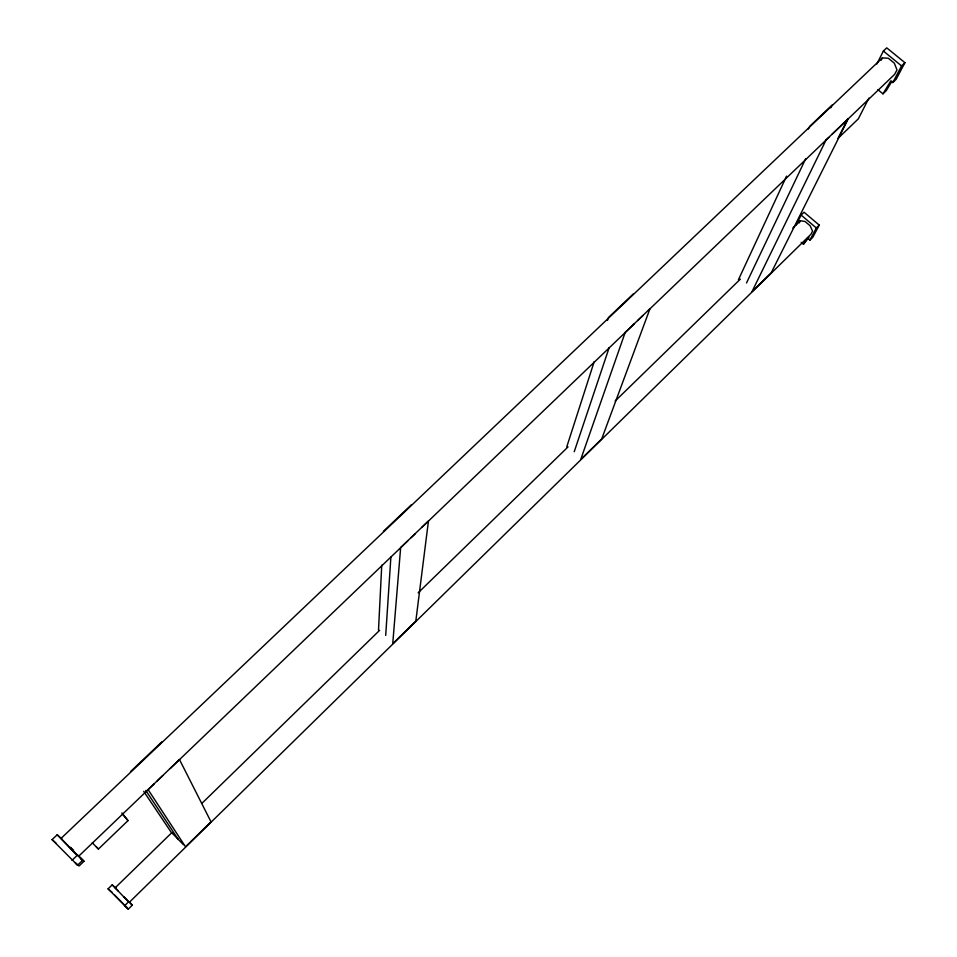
<?xml version="1.0" encoding="UTF-8"?>
<svg xmlns="http://www.w3.org/2000/svg" width="957" height="957" viewBox="0 0 957 957"><rect width="100%" height="100%" fill="white"/><g stroke="black" fill="none" stroke-linecap="round" stroke-linejoin="round"><path stroke-width="1.44" d="M378.505 630.041L381.747 565.204M385.707 635.4L390.875 557.165M566.783 446.799L594.213 361.614M607.468 320.439L608.389 317.604L633.247 293.978M574.224 451.728L609.202 347.547M738.409 279.779L786.57 176.124M808.462 129.016L809.718 126.324L832.052 105.103L830.76 107.794M746.508 282.973L805.662 158.79M847.878 118.548L837.925 138.454L858.333 118.847L868.944 98.057M796.2 224.895L801.129 215.062L804.036 212.227L819.228 225.098L812.816 237.264L809.933 240.087L807.529 238.03L803.449 244.274L801.212 242.372M876.875 63.987L883.371 51.044L886.744 47.85L904.927 62.684L896.135 79.347L892.809 82.541L890.8 80.89L882.952 93.846L877.88 89.659M799.251 222.897L800.339 220.744L805.076 221.498L810.148 225.804L812.553 231.127L810.89 234.309L129.339 902.307M881.206 60.183L882.342 57.922L888.252 58.221L894.34 63.198L896.984 69.897L894.639 74.359L832.028 134.363M809.933 240.087L816.321 227.957L819.228 225.098M892.809 82.541L901.566 65.901L904.927 62.684M891.972 81.249L886.23 90.7L882.952 93.846M809.036 237.3L803.449 244.274M124.458 905.872L128.573 901.829L112.208 884.842L108.081 888.85L128.238 909.15L132.281 905.178L129.219 901.709M118.333 891.099L115.211 887.761L171.949 832.53M201.915 803.342L379.618 630.34M418.161 592.814L568.039 446.907M615.136 401.055L740.383 279.109M792.839 228.041L800.339 220.744M77.553 865.188L82.565 860.379L80.376 858.094L84.001 861.252L79.072 865.989L75.352 862.903L77.553 865.188L52.073 839.636L57.205 834.767L62.061 839.181M92.267 842.794L98.427 849.038L128.023 820.604L121.898 812.912M71.99 860.367L77.122 855.462L57.205 834.767M78.462 856.419L154.041 784.01M157.271 780.9L162.678 775.732M170.226 768.495L407.742 540.908M410.984 537.798L415.302 533.659M421.774 527.463L634.455 323.669M637.697 320.559L643.092 315.391M648.487 310.224L828.786 137.461M130.499 771.653L161.912 741.795M383.446 531.314L411.307 504.853M882.342 57.922L60.985 838.452L82.565 860.379M883.371 51.044L901.566 65.901M801.129 215.062L816.321 227.957M52.073 839.636L56.032 843.105M108.081 888.85L112.125 892.403M132.281 905.178L123.8 896.781M112.208 884.842L116.18 888.455M115.211 887.761L116.24 888.706M114.708 895.082L127.125 907.643M183.433 844.684L171.004 831.992L143.717 791.355M128.023 820.604L122.352 813.976M96.286 846.813L98.427 849.038M70.698 847.435L73.545 850.39M78.295 855.331L84.001 861.252M69.203 846.646L72.959 850.558M125.642 906.458L128.238 909.15M145.775 790.398L178.253 839.385M400.648 547.595L392.729 643.726L415.817 621.093L428.461 520.943L400.648 547.595M625.172 332.462L580.732 459.48L601.726 438.904L649.982 308.692L625.172 332.462M826.058 139.973L752.046 291.574L771.234 272.781L848.345 118.632L826.058 139.973M211.007 821.812L185.514 846.801L148.096 789.585L179.473 759.523L211.007 821.812"/></g></svg>
